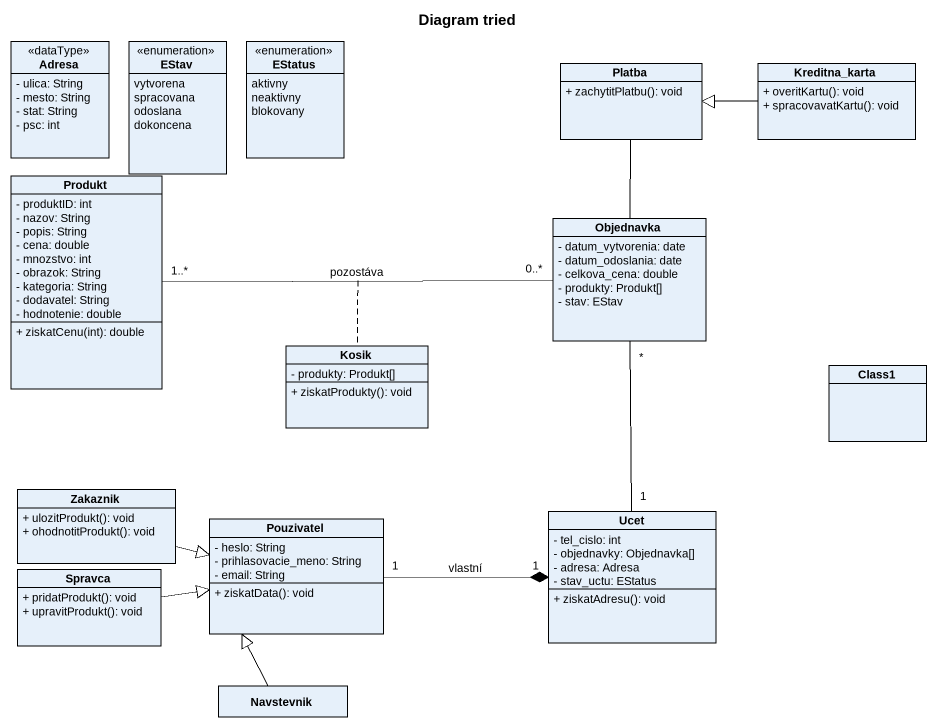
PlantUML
@startuml
title Diagram tried
hide circle
hide empty members
skinparam classAttributeIconSize 0
class Adresa <<dataType>> {
  - ulica: String
  - mesto: String
  - stat: String
  - psc: int
}
enum EStav {
  vytvorena
  spracovana
  odoslana
  dokoncena
}
enum EStatus {
  aktivny
  neaktivny
  blokovany
}
class Platba {
  + zachytitPlatbu(): void
}
class Kreditna_karta {
  + overitKartu(): void
  + spracovavatKartu(): void
}
class Produkt {
  - produktID: int
  - nazov: String
  - popis: String
  - cena: double
  - mnozstvo: int
  - obrazok: String
  - kategoria: String
  - dodavatel: String
  - hodnotenie: double
  + ziskatCenu(int): double
}
class Objednavka {
  - datum_vytvorenia: date
  - datum_odoslania: date
  - celkova_cena: double
  - produkty: Produkt[]
  - stav: EStav
}
class Kosik {
  - produkty: Produkt[]
  + ziskatProdukty(): void
}
class Class1
class Zakaznik {
  + ulozitProdukt(): void
  + ohodnotitProdukt(): void
}
class Pouzivatel {
  - heslo: String
  - prihlasovacie_meno: String
  - email: String
  + ziskatData(): void
}
class Ucet {
  - tel_cislo: int
  - objednavky: Objednavka[]
  - adresa: Adresa
  - stav_uctu: EStatus
  + ziskatAdresu(): void
}
class Spravca {
  + pridatProdukt(): void
  + upravitProdukt(): void
}
class Navstevnik
Kreditna_karta -left-|> Platba
Produkt "1..*" -right- "0..*" Objednavka : pozostáva
(Produkt, Objednavka) .. Kosik
Objednavka -up- Platba
Zakaznik -right-|> Pouzivatel
Pouzivatel "1" -right-* "1" Ucet : vlastní
Ucet "1" -up- "*" Objednavka
Spravca -right-|> Pouzivatel
Navstevnik -up-|> Pouzivatel
@enduml
